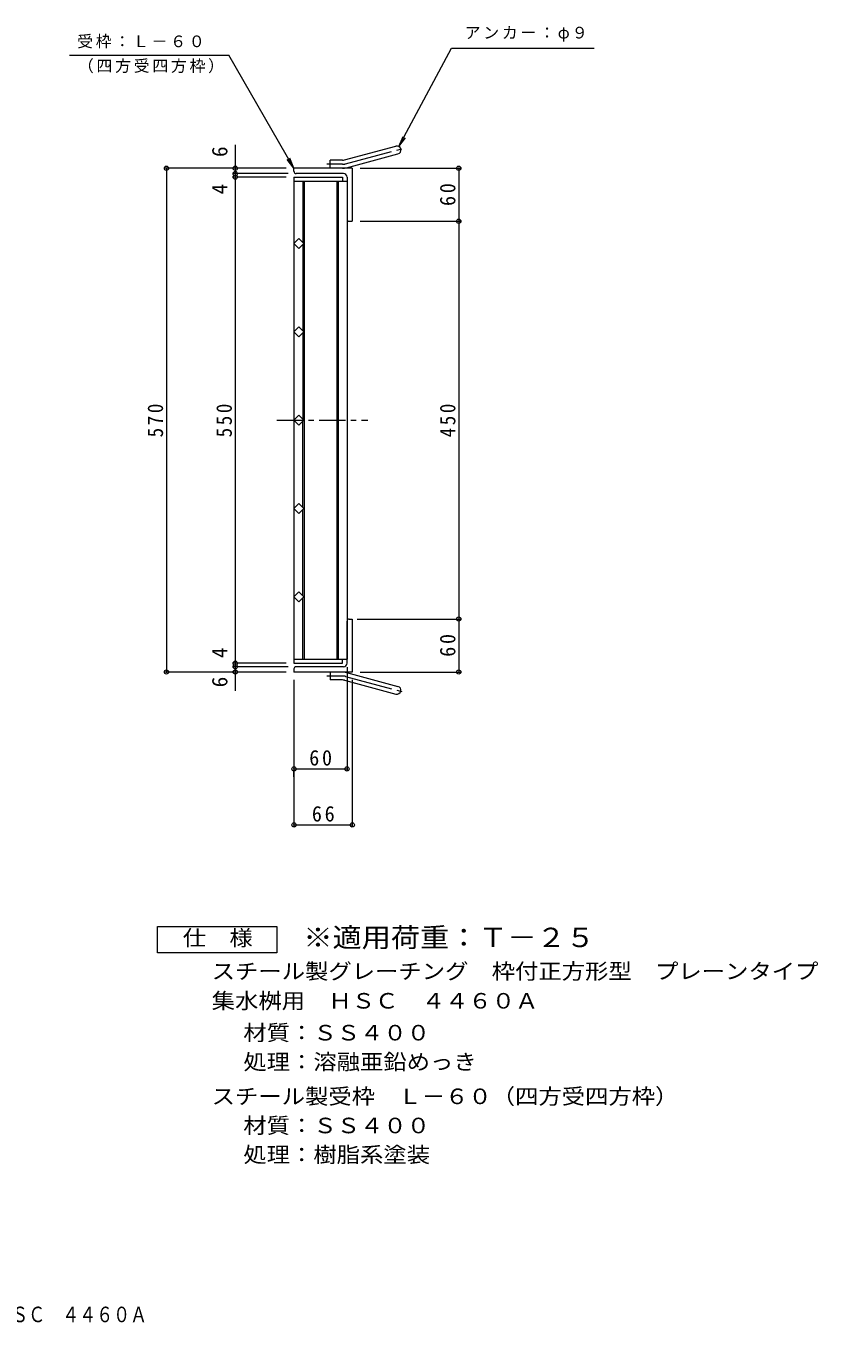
# Model space of a CAD drawing. Units: millimetres, scale not verified. Extents: x -773 to 1020, y -818 to 713.
# Drawn here: x 123 to 1020, y -818 to 651 of the extents above; entities that cross this region are included whole.
import ezdxf
from ezdxf.enums import TextEntityAlignment as Align

# ---------------------------------------------------------------- set-up
doc = ezdxf.new("R2010")
doc.units = ezdxf.units.MM
doc.header["$LTSCALE"] = 6
doc.header["$PDMODE"] = 32
doc.header["$PDSIZE"] = 4.8
doc.linetypes.add('CHAIN1', pattern=[8, 5, -1, 1, -1])
doc.linetypes.add('CHAIN2', pattern=[12, 9, -1, 1, -1])
for name, color, linetype, lineweight in [('B-1', 2, 'Continuous', 9), ('B-2', 3, 'Continuous', 9), ('B-4', 7, 'Continuous', 9)]:
    doc.layers.add(name, color=color, linetype=linetype, lineweight=lineweight)
doc.layers.add('F-0_F-0ﾚｲﾔ', color=2, linetype='Continuous')
doc.layers.add('F-5_F-5ﾚｲﾔ', color=3, linetype='Continuous')
doc.styles.add('ＭＳ ゴシック', font='')
doc.styles.get('ＭＳ ゴシック').set_extended_font_data('MS Gothic')

msp = doc.modelspace()

# ---------------------------------------------------------------- linework, layer by layer
at = {"layer": 'B-1'}
for p, q in [((483.631, 499.37), (541.822, 514.963)), ((485.96, 490.677), (544.151, 506.269)), ((426.486, 486.564), (426.486, 490.064)), ((492.487, 490.064), (426.486, 490.064)), ((467.486, 490.064), (467.486, 499.064)), ((481.302, 499.064), (467.486, 499.064)), ((492.487, 490.064), (492.487, 430.064)), ((482.486, 484.064), (428.987, 484.064)), ((486.487, 480.064), (486.487, 432.564)), ((488.986, 430.064), (492.487, 430.064)), ((486.487, -69.936), (486.487, -22.436)), ((488.986, -19.936), (492.487, -19.936)), ((492.487, -19.936), (492.487, -79.936)), ((426.486, -76.436), (426.486, -79.936)), ((492.487, -79.936), (426.486, -79.936)), ((482.486, -73.936), (428.987, -73.936)), ((467.486, -79.936), (467.486, -88.936)), ((485.96, -80.55), (544.151, -96.142)), ((481.302, -88.936), (467.486, -88.936)), ((483.631, -89.243), (541.822, -104.835))]:
    msp.add_line(p, q, dxfattribs=at)
at = {"layer": 'B-1', "linetype": 'CHAIN2'}
for p, q in [((484.796, 495.024), (549.962, 512.485)), ((481.302, 494.564), (463.682, 494.564)), ((481.302, -84.436), (463.682, -84.436)), ((484.796, -84.896), (549.962, -102.358))]:
    msp.add_line(p, q, dxfattribs=at)
at = {"layer": 'B-1'}
for centre, radius, start, end in [((542.986, 510.616), 4.5, 285.00014, 104.99991), ((481.302, 508.064), 9, 270, 285.00002), ((428.987, 486.564), 2.5, 180, 270), ((481.302, 508.064), 18, 270, 285), ((482.486, 480.064), 4, 0, 90), ((488.986, 432.564), 2.5, 180, 270), ((488.986, -22.436), 2.5, 90, 180), ((482.486, -69.936), 4, 270, 0), ((428.987, -76.436), 2.5, 90, 180), ((481.302, -97.936), 18, 75, 90), ((481.302, -97.936), 9, 74.99998, 90), ((542.986, -100.488), 4.5, 255.00009, 74.99986)]:
    msp.add_arc(centre, radius, start, end, dxfattribs=at)
at = {"layer": 'B-1', "linetype": 'CHAIN2'}
for centre, start, end in [((481.302, 508.064), 270, 284.99995), ((481.302, -97.936), 75.00005, 90)]:
    msp.add_arc(centre, 13.5, start, end, dxfattribs=at)
at = {"layer": 'B-2'}
for p, q in [((426.486, 480.064), (481.487, 480.064)), ((426.486, 480.064), (426.486, -69.936)), ((426.486, 475.564), (486.487, 475.564)), ((436.486, 475.564), (436.486, 406.378)), ((437.986, 475.564), (437.986, -65.436)), ((474.987, 475.564), (474.987, -65.436)), ((476.487, 475.564), (476.487, -65.436)), ((481.487, 480.064), (481.487, 475.564)), ((486.487, 475.564), (486.487, -65.436)), ((436.486, 403.75), (436.486, 306.378)), ((436.486, 303.75), (436.486, 206.378)), ((436.486, 106.377), (436.486, 203.75)), ((436.486, 6.378), (436.486, 103.75)), ((436.486, -65.436), (436.486, 3.75)), ((426.486, -65.436), (486.487, -65.436)), ((426.486, -69.936), (481.487, -69.936)), ((481.487, -69.936), (481.487, -65.436))]:
    msp.add_line(p, q, dxfattribs=at)
at = {"layer": 'B-2', "linetype": 'CHAIN1'}
msp.add_line((406.961, 205.064), (510.05, 205.064), dxfattribs=at)
at = {"layer": 'B-2'}
for points in [[(437.8, 405.064), (432.143, 399.407), (426.486, 405.064), (432.143, 410.721)], [(437.8, 305.064), (432.143, 299.407), (426.486, 305.064), (432.143, 310.72)], [(437.8, 105.064), (432.143, 110.72), (426.486, 105.064), (432.143, 99.407)], [(437.8, 5.064), (432.143, 10.72), (426.486, 5.064), (432.143, -0.593)]]:
    msp.add_lwpolyline(points, close=True, dxfattribs=at)
for points in [[(426.486, 205.064), (432.143, 210.721), (437.8, 205.064)], [(426.486, 205.063), (432.143, 199.407), (437.8, 205.063)]]:
    msp.add_lwpolyline(points, dxfattribs=at)
at = {"layer": 'B-4'}
for p, q in [((172.487, 617.899), (352.681, 617.899)), ((426.486, 490.064), (352.681, 617.899)), ((545.236, 514.513), (604.652, 625.866)), ((604.652, 625.866), (766.294, 625.866)), ((360, 516.575), (360, -101.206)), ((545.236, 514.513), (550.02, 526.061)), ((545.236, 514.513), (552.846, 524.43)), ((426.486, 490.064), (418.877, 499.981)), ((426.486, 490.064), (421.703, 501.612)), ((417.486, 490.064), (280.362, 490.064)), ((282.162, 490.064), (282.162, -79.936)), ((501.487, 490.064), (614.773, 490.064)), ((612.973, 490.064), (612.973, 430.064)), ((419.987, 484.064), (358.2, 484.064)), ((417.486, 480.064), (358.2, 480.064)), ((501.487, 430.064), (614.773, 430.064)), ((612.973, 430.064), (612.973, -19.936)), ((497.986, -19.936), (614.773, -19.936)), ((612.973, -19.936), (612.973, -79.936)), ((417.486, -69.936), (358.2, -69.936)), ((417.486, -79.936), (280.362, -79.936)), ((419.987, -73.936), (358.2, -73.936)), ((486.487, -74.436), (486.487, -191.378)), ((501.487, -79.936), (614.773, -79.936)), ((426.486, -88.936), (426.486, -254.7)), ((492.487, -88.936), (492.487, -254.7)), ((426.486, -189.578), (486.487, -189.578)), ((426.486, -198.578), (426.486, -191.378)), ((426.486, -252.9), (492.487, -252.9))]:
    msp.add_line(p, q, dxfattribs=at)
at = {"layer": 'B-4', "color": 2}
msp.add_lwpolyline([(272.109, -397.772), (272.109, -367.772), (407.109, -367.772), (407.109, -397.772)], close=True, dxfattribs=at)
at = {"layer": 'B-4'}
for p in [(282.162, 490.064), (360, 490.064), (360, 484.064), (612.973, 490.064), (360, 480.064), (612.973, 430.064), (612.973, -19.936), (360, -69.936), (360, -73.936), (282.162, -79.936), (360, -79.936), (612.973, -79.936), (426.486, -189.578), (486.487, -189.578), (426.486, -252.9), (492.487, -252.9)]:
    msp.add_point(p, dxfattribs=at)

# ---------------------------------------------------------------- texts
at = {"layer": 'B-4', "color": 2, "style": 'ＭＳ ゴシック'}
for s, p in [('6', (356.4, 502.732)), ('4', (356.4, 460.464)), ('4', (356.4, -64.114)), ('6', (356.4, -97.224))]:
    msp.add_text(s, height=17.6, rotation=90, dxfattribs=at).set_placement(p, align=Align.BOTTOM_LEFT)
at = {"layer": 'B-4', "color": 2, "style": 'ＭＳ ゴシック', "width": 1.1}
for s, p in [('仕\u3000様', (300.609, -394.772)), ('スチール製グレーチング\u3000枠付正方形型\u3000プレーンタイプ', (333.363, -432.524)), ('集水桝用\u3000ＨＳＣ\u3000４４６０Ａ', (333.363, -465.968)), ('材質：ＳＳ４００', (369.19, -502.038)), ('処理：溶融亜鉛めっき', (369.19, -535.038)), ('スチール製受枠\u3000Ｌ－６０（四方受四方枠）', (333.363, -574.038)), ('材質：ＳＳ４００', (369.19, -607.038)), ('処理：樹脂系塗装', (369.19, -640.038))]:
    msp.add_text(s, height=17.6, dxfattribs=at).set_placement(p, align=Align.BOTTOM_LEFT)
at = {"layer": 'B-4', "char_height": 13.2, "attachment_point": 7, "style": 'ＭＳ ゴシック'}
for s, insert in [('\\T1.17;アンカー：φ９', (619.578, 633.233)), ('\\T1.17;受枠：Ｌ－６０', (181.052, 625.569)), ('\\T1.17;（四方受四方枠）', (181.907, 597.537))]:
    msp.add_mtext(s, dxfattribs=dict(at, insert=insert))
at = {"layer": 'B-4', "color": 2, "char_height": 17.6, "attachment_point": 7, "rotation": 90, "style": 'ＭＳ ゴシック'}
for s, insert in [('\\T1.27;\\W0.95;60', (609.373, 447.314)), ('\\T1.27;\\W0.9;570', (278.562, 185.564)), ('\\T1.27;\\W0.9;550', (356.4, 185.564)), ('\\T1.27;\\W0.9;450', (609.373, 185.564)), ('\\T1.27;\\W0.95;60', (609.373, -62.686))]:
    msp.add_mtext(s, dxfattribs=dict(at, insert=insert))
at = {"layer": 'B-4', "color": 2, "char_height": 17.6, "attachment_point": 7, "style": 'ＭＳ ゴシック'}
for s, insert in [('\\T1.27;\\W0.95;60', (443.736, -185.978)), ('\\T1.27;\\W0.95;66', (446.736, -249.3))]:
    msp.add_mtext(s, dxfattribs=dict(at, insert=insert))
at = {"layer": 'F-0_F-0ﾚｲﾔ', "style": 'ＭＳ ゴシック', "width": 0.8}
msp.add_text('スチール製グレーチング\u3000枠付正方形型\u3000プレーンタイプ\u3000集水桝用\u3000ＨＳＣ\u3000４４６０Ａ', height=17.6, dxfattribs=at).set_placement((-527.144, -820.782), align=Align.BOTTOM_LEFT)
at = {"layer": 'F-5_F-5ﾚｲﾔ', "style": 'ＭＳ ゴシック', "width": 1.1}
msp.add_text('※適用荷重：Ｔ－２５', height=21.99, dxfattribs=at).set_placement((437.109, -397.772), align=Align.BOTTOM_LEFT)

doc.saveas('drawing.dxf')
